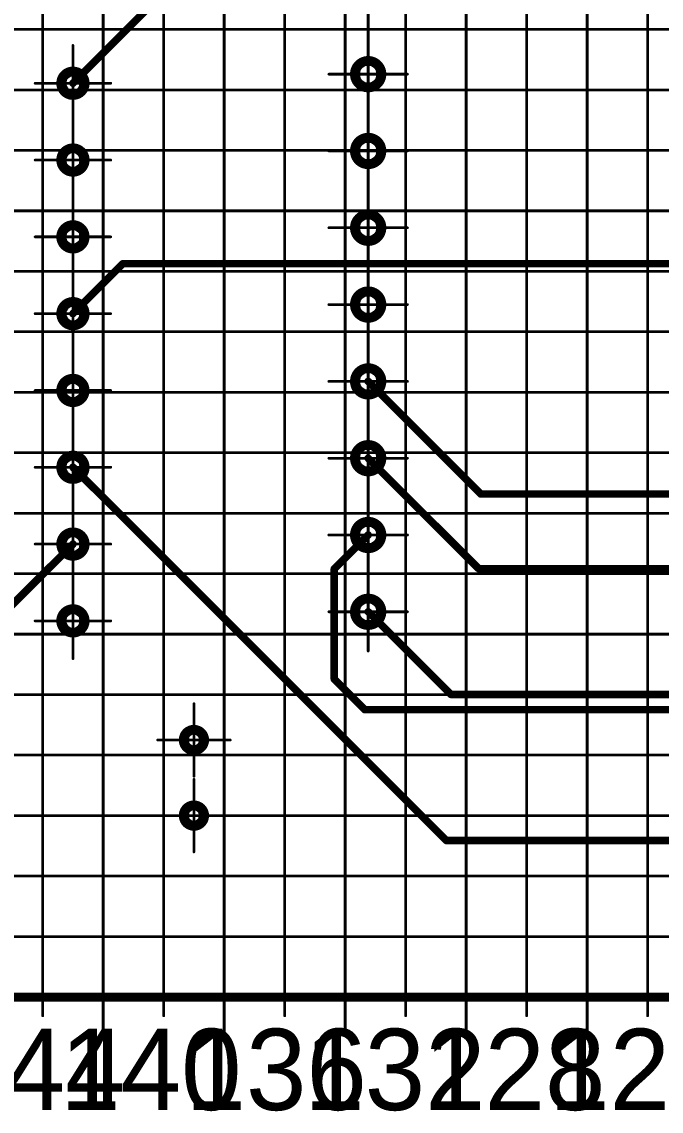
# Model space of a CAD drawing. Header units: millimetres. Extents: x 0 to 841, y 0 to 2540.
# Drawn here: x 513.6 to 555.9, y 2243.4 to 2315.5 of the extents above; entities that cross this region are included whole.
import ezdxf

# ---------------------------------------------------------------- set-up
doc = ezdxf.new("R2010")
doc.units = ezdxf.units.MM
for name, color, linetype in [('Mechanical11', 56, 'Continuous'), ('Mechanical12', 56, 'Continuous'), ('Mechanical7', 56, 'Continuous'), ('Mechanical9', 56, 'Continuous')]:
    doc.layers.add(name, color=color, linetype=linetype)

# ---------------------------------------------------------------- blocks, each defined once
blk = doc.blocks.new('BOASVIEW______B______L_____2__2_32_1_B_3')
at = {"layer": 'Mechanical11'}
for p, q in [((-46.377, -11.844), (-46.408, -12)), ((-46.408, -12), (-46, -12)), ((-46, -12), (-46.408, -12)), ((-46.408, -12), (-46.377, -12.156)), ((-46.288, -11.712), (-46.377, -11.844)), ((-46.377, -12.156), (-46.288, -12.288)), ((-46.156, -11.623), (-46.288, -11.712)), ((-46, -11.592), (-46.156, -11.623)), ((-45.844, -11.623), (-46, -11.592)), ((-46, -11.592), (-46, -12)), ((-46, -12), (-46, -11.592)), ((-46, -12), (-45.592, -12)), ((-46, -12.408), (-46, -12)), ((-45.712, -11.712), (-45.844, -11.623)), ((-45.623, -11.844), (-45.712, -11.712)), ((-45.592, -12), (-45.623, -11.844)), ((-46.288, -12.288), (-46.156, -12.377)), ((-46.156, -12.377), (-46, -12.408)), ((-46.377, -16.844), (-46.408, -17)), ((-46.408, -17), (-46, -17)), ((-46, -17), (-46.408, -17)), ((-46.408, -17), (-46.377, -17.156)), ((-46.288, -16.712), (-46.377, -16.844)), ((-46.377, -17.156), (-46.288, -17.288)), ((-46.156, -16.623), (-46.288, -16.712)), ((-46.288, -17.288), (-46.156, -17.377)), ((-46, -16.592), (-46.156, -16.623)), ((-45.844, -16.623), (-46, -16.592)), ((-46, -16.592), (-46, -17)), ((-46, -17), (-46, -16.592)), ((-46, -17), (-45.592, -17)), ((-46, -17.408), (-46, -17)), ((-45.712, -16.712), (-45.844, -16.623)), ((-45.623, -16.844), (-45.712, -16.712)), ((-45.592, -17), (-45.623, -16.844)), ((-46.156, -17.377), (-46, -17.408)), ((-37.805, -24.409), (-38, -24.37)), ((-38, -24.37), (-38, -24.88)), ((-37.64, -24.519), (-37.805, -24.409)), ((-57.286, -24.915), (-57.52, -24.868)), ((-57.52, -24.868), (-57.52, -25.48)), ((-57.087, -25.047), (-57.286, -24.915)), ((-56.955, -25.246), (-57.087, -25.047)), ((-38, -24.88), (-38.51, -24.88)), ((-38.51, -24.88), (-38.471, -25.075)), ((-38.471, -25.075), (-38.36, -25.24)), ((-38, -24.88), (-37.49, -24.88)), ((-38, -25.39), (-38, -24.88)), ((-37.529, -24.685), (-37.64, -24.519)), ((-37.49, -24.88), (-37.529, -24.685)), ((-57.52, -25.48), (-56.908, -25.48)), ((-57.52, -25.48), (-57.52, -26.092)), ((-56.908, -25.48), (-57.52, -25.48)), ((-57.286, -26.045), (-57.087, -25.913)), ((-57.087, -25.913), (-56.955, -25.714)), ((-56.908, -25.48), (-56.955, -25.246)), ((-56.955, -25.714), (-56.908, -25.48)), ((-38.36, -25.24), (-38.195, -25.351)), ((-38.195, -25.351), (-38, -25.39)), ((-57.52, -26.092), (-57.286, -26.045)), ((-37.805, -29.489), (-38, -29.45)), ((-38, -29.45), (-38, -29.96)), ((-37.64, -29.599), (-37.805, -29.489)), ((-57.286, -29.995), (-57.52, -29.948)), ((-57.52, -29.948), (-57.52, -30.56)), ((-57.087, -30.127), (-57.286, -29.995)), ((-56.955, -30.326), (-57.087, -30.127)), ((-38, -29.96), (-38.51, -29.96)), ((-38.51, -29.96), (-38.471, -30.155)), ((-38.471, -30.155), (-38.36, -30.32)), ((-38, -29.96), (-37.49, -29.96)), ((-38, -30.47), (-38, -29.96)), ((-37.529, -29.765), (-37.64, -29.599)), ((-37.49, -29.96), (-37.529, -29.765)), ((-57.52, -30.56), (-56.908, -30.56)), ((-57.52, -30.56), (-57.52, -31.172)), ((-56.908, -30.56), (-57.52, -30.56)), ((-57.087, -30.993), (-56.955, -30.794)), ((-56.908, -30.56), (-56.955, -30.326)), ((-56.955, -30.794), (-56.908, -30.56)), ((-38.36, -30.32), (-38.195, -30.431)), ((-38.195, -30.431), (-38, -30.47)), ((-57.52, -31.172), (-57.286, -31.125)), ((-57.286, -31.125), (-57.087, -30.993)), ((-37.805, -34.569), (-38, -34.53)), ((-38, -34.53), (-38, -35.04)), ((-37.64, -34.679), (-37.805, -34.569)), ((-57.286, -35.075), (-57.52, -35.028)), ((-57.52, -35.028), (-57.52, -35.64)), ((-57.087, -35.207), (-57.286, -35.075)), ((-56.955, -35.406), (-57.087, -35.207)), ((-38, -35.04), (-38.51, -35.04)), ((-38.51, -35.04), (-38.471, -35.235)), ((-38.471, -35.235), (-38.36, -35.4)), ((-38, -35.04), (-37.49, -35.04)), ((-38, -35.55), (-38, -35.04)), ((-37.529, -34.845), (-37.64, -34.679)), ((-37.49, -35.04), (-37.529, -34.845)), ((-57.52, -35.64), (-56.908, -35.64)), ((-57.52, -35.64), (-57.52, -36.252)), ((-56.908, -35.64), (-57.52, -35.64)), ((-57.087, -36.073), (-56.955, -35.874)), ((-56.908, -35.64), (-56.955, -35.406)), ((-56.955, -35.874), (-56.908, -35.64)), ((-38.36, -35.4), (-38.195, -35.511)), ((-38.195, -35.511), (-38, -35.55)), ((-57.52, -36.252), (-57.286, -36.205)), ((-57.286, -36.205), (-57.087, -36.073)), ((-37.805, -39.649), (-38, -39.61)), ((-38, -39.61), (-38, -40.12)), ((-57.286, -40.155), (-57.52, -40.108)), ((-57.52, -40.108), (-57.52, -40.72)), ((-57.087, -40.287), (-57.286, -40.155)), ((-56.955, -40.486), (-57.087, -40.287)), ((-38, -40.12), (-38.51, -40.12)), ((-38.51, -40.12), (-38.471, -40.315)), ((-38.471, -40.315), (-38.36, -40.48)), ((-38, -40.12), (-37.49, -40.12)), ((-38, -40.63), (-38, -40.12)), ((-37.64, -39.759), (-37.805, -39.649)), ((-37.529, -39.925), (-37.64, -39.759)), ((-37.49, -40.12), (-37.529, -39.925)), ((-57.52, -40.72), (-56.908, -40.72)), ((-57.52, -40.72), (-57.52, -41.332)), ((-56.908, -40.72), (-57.52, -40.72)), ((-57.087, -41.153), (-56.955, -40.954)), ((-56.908, -40.72), (-56.955, -40.486)), ((-56.955, -40.954), (-56.908, -40.72)), ((-38.36, -40.48), (-38.195, -40.591)), ((-38.195, -40.591), (-38, -40.63)), ((-57.52, -41.332), (-57.286, -41.285)), ((-57.286, -41.285), (-57.087, -41.153)), ((-57.286, -45.235), (-57.52, -45.188)), ((-57.52, -45.188), (-57.52, -45.8)), ((-57.087, -45.367), (-57.286, -45.235)), ((-56.955, -45.566), (-57.087, -45.367)), ((-38, -45.2), (-38.51, -45.2)), ((-38.51, -45.2), (-38.471, -45.395)), ((-38.471, -45.395), (-38.36, -45.56)), ((-37.805, -44.729), (-38, -44.69)), ((-38, -44.69), (-38, -45.2)), ((-38, -45.2), (-37.49, -45.2)), ((-38, -45.71), (-38, -45.2)), ((-37.64, -44.839), (-37.805, -44.729)), ((-37.529, -45.005), (-37.64, -44.839)), ((-37.49, -45.2), (-37.529, -45.005)), ((-57.52, -45.8), (-56.908, -45.8)), ((-57.52, -45.8), (-57.52, -46.412)), ((-56.908, -45.8), (-57.52, -45.8)), ((-57.087, -46.233), (-56.955, -46.034)), ((-56.908, -45.8), (-56.955, -45.566)), ((-56.955, -46.034), (-56.908, -45.8)), ((-38.36, -45.56), (-38.195, -45.671)), ((-38.195, -45.671), (-38, -45.71)), ((-57.52, -46.412), (-57.286, -46.365)), ((-57.286, -46.365), (-57.087, -46.233)), ((-57.286, -50.315), (-57.52, -50.268)), ((-57.52, -50.268), (-57.52, -50.88)), ((-57.087, -50.447), (-57.286, -50.315)), ((-38, -50.28), (-38.51, -50.28)), ((-38.51, -50.28), (-38.471, -50.475)), ((-37.805, -49.809), (-38, -49.77)), ((-38, -49.77), (-38, -50.28)), ((-38, -50.28), (-37.49, -50.28)), ((-38, -50.79), (-38, -50.28)), ((-37.64, -49.919), (-37.805, -49.809)), ((-37.529, -50.085), (-37.64, -49.919)), ((-37.49, -50.28), (-37.529, -50.085)), ((-57.52, -50.88), (-56.908, -50.88)), ((-57.52, -50.88), (-57.52, -51.492)), ((-56.908, -50.88), (-57.52, -50.88)), ((-56.955, -50.646), (-57.087, -50.447)), ((-57.087, -51.313), (-56.955, -51.114)), ((-56.908, -50.88), (-56.955, -50.646)), ((-56.955, -51.114), (-56.908, -50.88)), ((-38.471, -50.475), (-38.36, -50.64)), ((-38.36, -50.64), (-38.195, -50.751)), ((-38.195, -50.751), (-38, -50.79)), ((-57.52, -51.492), (-57.286, -51.445)), ((-57.286, -51.445), (-57.087, -51.313)), ((-57.286, -55.395), (-57.52, -55.348)), ((-57.52, -55.348), (-57.52, -55.96)), ((-57.087, -55.527), (-57.286, -55.395)), ((-38, -55.36), (-38.51, -55.36)), ((-38.51, -55.36), (-38.471, -55.555)), ((-37.805, -54.889), (-38, -54.85)), ((-38, -54.85), (-38, -55.36)), ((-38, -55.36), (-37.49, -55.36)), ((-38, -55.87), (-38, -55.36)), ((-37.64, -54.999), (-37.805, -54.889)), ((-37.529, -55.165), (-37.64, -54.999)), ((-37.49, -55.36), (-37.529, -55.165)), ((-57.52, -55.96), (-56.908, -55.96)), ((-57.52, -55.96), (-57.52, -56.572)), ((-56.908, -55.96), (-57.52, -55.96)), ((-56.955, -55.726), (-57.087, -55.527)), ((-57.087, -56.393), (-56.955, -56.194)), ((-56.908, -55.96), (-56.955, -55.726)), ((-56.955, -56.194), (-56.908, -55.96)), ((-38.471, -55.555), (-38.36, -55.72)), ((-38.36, -55.72), (-38.195, -55.831)), ((-38.195, -55.831), (-38, -55.87)), ((-57.52, -56.572), (-57.286, -56.525)), ((-57.286, -56.525), (-57.087, -56.393)), ((-57.286, -60.475), (-57.52, -60.428)), ((-57.52, -60.428), (-57.52, -61.04)), ((-57.087, -60.607), (-57.286, -60.475)), ((-38, -60.44), (-38.51, -60.44)), ((-38.51, -60.44), (-38.471, -60.635)), ((-37.805, -59.969), (-38, -59.93)), ((-38, -59.93), (-38, -60.44)), ((-38, -60.44), (-37.49, -60.44)), ((-38, -60.95), (-38, -60.44)), ((-37.64, -60.079), (-37.805, -59.969)), ((-37.529, -60.245), (-37.64, -60.079)), ((-37.49, -60.44), (-37.529, -60.245)), ((-57.52, -61.04), (-56.908, -61.04)), ((-57.52, -61.04), (-57.52, -61.652)), ((-56.908, -61.04), (-57.52, -61.04)), ((-56.955, -60.806), (-57.087, -60.607)), ((-56.908, -61.04), (-56.955, -60.806)), ((-56.955, -61.274), (-56.908, -61.04)), ((-38.471, -60.635), (-38.36, -60.8)), ((-38.36, -60.8), (-38.195, -60.911)), ((-38.195, -60.911), (-38, -60.95)), ((-57.52, -61.652), (-57.286, -61.605)), ((-57.286, -61.605), (-57.087, -61.473)), ((-57.087, -61.473), (-56.955, -61.274))]:
    blk.add_line(p, q, dxfattribs=at)
at = {"layer": 'Mechanical12'}
for p, q in [((-45.592, -12), (-46, -12)), ((-46, -12), (-46, -12.408)), ((-45.712, -12.288), (-45.623, -12.156)), ((-45.623, -12.156), (-45.592, -12)), ((-46, -12.408), (-45.844, -12.377)), ((-45.844, -12.377), (-45.712, -12.288)), ((-45.592, -17), (-46, -17)), ((-46, -17), (-46, -17.408)), ((-45.844, -17.377), (-45.712, -17.288)), ((-45.712, -17.288), (-45.623, -17.156)), ((-45.623, -17.156), (-45.592, -17)), ((-46, -17.408), (-45.844, -17.377)), ((-38.195, -24.409), (-38.36, -24.519)), ((-38, -24.37), (-38.195, -24.409)), ((-38, -24.88), (-38, -24.37)), ((-57.953, -25.047), (-58.085, -25.246)), ((-57.754, -24.915), (-57.953, -25.047)), ((-57.52, -24.868), (-57.754, -24.915)), ((-57.52, -25.48), (-57.52, -24.868)), ((-38.471, -24.685), (-38.51, -24.88)), ((-38.51, -24.88), (-38, -24.88)), ((-38.36, -24.519), (-38.471, -24.685)), ((-37.49, -24.88), (-38, -24.88)), ((-38, -24.88), (-38, -25.39)), ((-37.64, -25.24), (-37.529, -25.075)), ((-37.529, -25.075), (-37.49, -24.88)), ((-58.085, -25.246), (-58.132, -25.48)), ((-58.132, -25.48), (-57.52, -25.48)), ((-57.52, -25.48), (-58.132, -25.48)), ((-58.132, -25.48), (-58.085, -25.714)), ((-58.085, -25.714), (-57.953, -25.913)), ((-57.953, -25.913), (-57.754, -26.045)), ((-57.52, -26.092), (-57.52, -25.48)), ((-38, -25.39), (-37.805, -25.351)), ((-37.805, -25.351), (-37.64, -25.24)), ((-57.754, -26.045), (-57.52, -26.092)), ((-38.195, -29.489), (-38.36, -29.599)), ((-38, -29.45), (-38.195, -29.489)), ((-38, -29.96), (-38, -29.45)), ((-57.953, -30.127), (-58.085, -30.326)), ((-57.754, -29.995), (-57.953, -30.127)), ((-57.52, -29.948), (-57.754, -29.995)), ((-57.52, -30.56), (-57.52, -29.948)), ((-38.471, -29.765), (-38.51, -29.96)), ((-38.51, -29.96), (-38, -29.96)), ((-38.36, -29.599), (-38.471, -29.765)), ((-37.49, -29.96), (-38, -29.96)), ((-38, -29.96), (-38, -30.47)), ((-37.64, -30.32), (-37.529, -30.155)), ((-37.529, -30.155), (-37.49, -29.96)), ((-58.085, -30.326), (-58.132, -30.56)), ((-58.132, -30.56), (-57.52, -30.56)), ((-57.52, -30.56), (-58.132, -30.56)), ((-58.132, -30.56), (-58.085, -30.794)), ((-58.085, -30.794), (-57.953, -30.993)), ((-57.52, -31.172), (-57.52, -30.56)), ((-38, -30.47), (-37.805, -30.431)), ((-37.805, -30.431), (-37.64, -30.32)), ((-57.953, -30.993), (-57.754, -31.125)), ((-57.754, -31.125), (-57.52, -31.172)), ((-38.195, -34.569), (-38.36, -34.679)), ((-38, -34.53), (-38.195, -34.569)), ((-38, -35.04), (-38, -34.53)), ((-57.953, -35.207), (-58.085, -35.406)), ((-57.754, -35.075), (-57.953, -35.207)), ((-57.52, -35.028), (-57.754, -35.075)), ((-57.52, -35.64), (-57.52, -35.028)), ((-38.471, -34.845), (-38.51, -35.04)), ((-38.51, -35.04), (-38, -35.04)), ((-38.36, -34.679), (-38.471, -34.845)), ((-37.49, -35.04), (-38, -35.04)), ((-38, -35.04), (-38, -35.55)), ((-37.64, -35.4), (-37.529, -35.235)), ((-37.529, -35.235), (-37.49, -35.04)), ((-58.085, -35.406), (-58.132, -35.64)), ((-58.132, -35.64), (-57.52, -35.64)), ((-57.52, -35.64), (-58.132, -35.64)), ((-58.132, -35.64), (-58.085, -35.874)), ((-58.085, -35.874), (-57.953, -36.073)), ((-57.52, -36.252), (-57.52, -35.64)), ((-38, -35.55), (-37.805, -35.511)), ((-37.805, -35.511), (-37.64, -35.4)), ((-57.953, -36.073), (-57.754, -36.205)), ((-57.754, -36.205), (-57.52, -36.252)), ((-38, -39.61), (-38.195, -39.649)), ((-38, -40.12), (-38, -39.61)), ((-57.953, -40.287), (-58.085, -40.486)), ((-57.754, -40.155), (-57.953, -40.287)), ((-57.52, -40.108), (-57.754, -40.155)), ((-57.52, -40.72), (-57.52, -40.108)), ((-38.471, -39.925), (-38.51, -40.12)), ((-38.51, -40.12), (-38, -40.12)), ((-38.36, -39.759), (-38.471, -39.925)), ((-38.195, -39.649), (-38.36, -39.759)), ((-37.49, -40.12), (-38, -40.12)), ((-38, -40.12), (-38, -40.63)), ((-37.64, -40.48), (-37.529, -40.315)), ((-37.529, -40.315), (-37.49, -40.12)), ((-58.085, -40.486), (-58.132, -40.72)), ((-58.132, -40.72), (-57.52, -40.72)), ((-57.52, -40.72), (-58.132, -40.72)), ((-58.132, -40.72), (-58.085, -40.954)), ((-58.085, -40.954), (-57.953, -41.153)), ((-57.52, -41.332), (-57.52, -40.72)), ((-38, -40.63), (-37.805, -40.591)), ((-37.805, -40.591), (-37.64, -40.48)), ((-57.953, -41.153), (-57.754, -41.285)), ((-57.754, -41.285), (-57.52, -41.332)), ((-57.953, -45.367), (-58.085, -45.566)), ((-57.754, -45.235), (-57.953, -45.367)), ((-57.52, -45.188), (-57.754, -45.235)), ((-57.52, -45.8), (-57.52, -45.188)), ((-38.471, -45.005), (-38.51, -45.2)), ((-38.51, -45.2), (-38, -45.2)), ((-38.36, -44.839), (-38.471, -45.005)), ((-38.195, -44.729), (-38.36, -44.839)), ((-38, -44.69), (-38.195, -44.729)), ((-38, -45.2), (-38, -44.69)), ((-37.49, -45.2), (-38, -45.2)), ((-38, -45.2), (-38, -45.71)), ((-37.64, -45.56), (-37.529, -45.395)), ((-37.529, -45.395), (-37.49, -45.2)), ((-58.085, -45.566), (-58.132, -45.8)), ((-58.132, -45.8), (-57.52, -45.8)), ((-57.52, -45.8), (-58.132, -45.8)), ((-58.132, -45.8), (-58.085, -46.034)), ((-58.085, -46.034), (-57.953, -46.233)), ((-57.52, -46.412), (-57.52, -45.8)), ((-38, -45.71), (-37.805, -45.671)), ((-37.805, -45.671), (-37.64, -45.56)), ((-57.953, -46.233), (-57.754, -46.365)), ((-57.754, -46.365), (-57.52, -46.412)), ((-57.754, -50.315), (-57.953, -50.447)), ((-57.52, -50.268), (-57.754, -50.315)), ((-57.52, -50.88), (-57.52, -50.268)), ((-38.471, -50.085), (-38.51, -50.28)), ((-38.51, -50.28), (-38, -50.28)), ((-38.36, -49.919), (-38.471, -50.085)), ((-38.195, -49.809), (-38.36, -49.919)), ((-38, -49.77), (-38.195, -49.809)), ((-38, -50.28), (-38, -49.77)), ((-37.49, -50.28), (-38, -50.28)), ((-38, -50.28), (-38, -50.79)), ((-37.529, -50.475), (-37.49, -50.28)), ((-58.085, -50.646), (-58.132, -50.88)), ((-58.132, -50.88), (-57.52, -50.88)), ((-57.52, -50.88), (-58.132, -50.88)), ((-58.132, -50.88), (-58.085, -51.114)), ((-57.953, -50.447), (-58.085, -50.646)), ((-58.085, -51.114), (-57.953, -51.313)), ((-57.52, -51.492), (-57.52, -50.88)), ((-38, -50.79), (-37.805, -50.751)), ((-37.805, -50.751), (-37.64, -50.64)), ((-37.64, -50.64), (-37.529, -50.475)), ((-57.953, -51.313), (-57.754, -51.445)), ((-57.754, -51.445), (-57.52, -51.492)), ((-57.754, -55.395), (-57.953, -55.527)), ((-57.52, -55.348), (-57.754, -55.395)), ((-57.52, -55.96), (-57.52, -55.348)), ((-38.471, -55.165), (-38.51, -55.36)), ((-38.51, -55.36), (-38, -55.36)), ((-38.36, -54.999), (-38.471, -55.165)), ((-38.195, -54.889), (-38.36, -54.999)), ((-38, -54.85), (-38.195, -54.889)), ((-38, -55.36), (-38, -54.85)), ((-37.49, -55.36), (-38, -55.36)), ((-38, -55.36), (-38, -55.87)), ((-37.529, -55.555), (-37.49, -55.36)), ((-58.085, -55.726), (-58.132, -55.96)), ((-58.132, -55.96), (-57.52, -55.96)), ((-57.52, -55.96), (-58.132, -55.96)), ((-58.132, -55.96), (-58.085, -56.194)), ((-57.953, -55.527), (-58.085, -55.726)), ((-58.085, -56.194), (-57.953, -56.393)), ((-57.52, -56.572), (-57.52, -55.96)), ((-38, -55.87), (-37.805, -55.831)), ((-37.805, -55.831), (-37.64, -55.72)), ((-37.64, -55.72), (-37.529, -55.555)), ((-57.953, -56.393), (-57.754, -56.525)), ((-57.754, -56.525), (-57.52, -56.572)), ((-57.754, -60.475), (-57.953, -60.607)), ((-57.52, -60.428), (-57.754, -60.475)), ((-57.52, -61.04), (-57.52, -60.428)), ((-38.471, -60.245), (-38.51, -60.44)), ((-38.51, -60.44), (-38, -60.44)), ((-38.36, -60.079), (-38.471, -60.245)), ((-38.195, -59.969), (-38.36, -60.079)), ((-38, -59.93), (-38.195, -59.969)), ((-38, -60.44), (-38, -59.93)), ((-37.49, -60.44), (-38, -60.44)), ((-38, -60.44), (-38, -60.95)), ((-37.529, -60.635), (-37.49, -60.44)), ((-58.085, -60.806), (-58.132, -61.04)), ((-58.132, -61.04), (-57.52, -61.04)), ((-57.52, -61.04), (-58.132, -61.04)), ((-58.132, -61.04), (-58.085, -61.274)), ((-57.953, -60.607), (-58.085, -60.806)), ((-57.52, -61.652), (-57.52, -61.04)), ((-38, -60.95), (-37.805, -60.911)), ((-37.805, -60.911), (-37.64, -60.8)), ((-37.64, -60.8), (-37.529, -60.635)), ((-58.085, -61.274), (-57.953, -61.473)), ((-57.953, -61.473), (-57.754, -61.605)), ((-57.754, -61.605), (-57.52, -61.652))]:
    blk.add_line(p, q, dxfattribs=at)
for points, const_width in [([(0, 0), (-320, 0)], 0.6), ([(0, 0), (-320, 0)], 0.6), ([(-62.687, -10.353), (-90.74, -10.353)], 0.5), ([(-38, -35.04), (-62.687, -10.353)], 0.5), ([(-57.292, -19.008), (-107.838, -19.008)], 0.5), ([(-55.279, -21.021), (-57.292, -19.008)], 0.5), ([(-62.984, -20.016), (-110.266, -20.016)], 0.5), ([(-57.52, -25.48), (-62.984, -20.016)], 0.5), ([(-55.279, -21.021), (-55.279, -28.319)], 0.5), ([(-30.839, -22.799), (-38, -29.96)], 0.5), ([(-64.824, -28.336), (-95.334, -28.336)], 0.5), ([(-57.52, -35.64), (-64.824, -28.336)], 0.5), ([(-55.279, -28.319), (-57.52, -30.56)], 0.5), ([(-64.966, -33.274), (-119.326, -33.274)], 0.5), ([(-57.52, -40.72), (-64.966, -33.274)], 0.5), ([(-38, -45.2), (-41.304, -48.504)], 0.5), ([(-41.304, -48.504), (-192.773, -48.504)], 0.5), ([(-38, -60.44), (-48.76, -71.2)], 0.5)]:
    blk.add_lwpolyline(points, dxfattribs=dict(at, const_width=const_width))
for points, const_width in [([(-62.812, -10.353, 1), (-62.562, -10.353, 1)], 0.25), ([(-62.812, -10.353, 1), (-62.562, -10.353, 1)], 0.25), ([(-45.3, -12, 1), (-46.7, -12, 1)], 0.6), ([(-46.85, -12, 1), (-46.55, -12, 1)], 0.3), ([(-45.45, -12, 1), (-45.15, -12, 1)], 0.3), ([(-45.3, -17, 1), (-46.7, -17, 1)], 0.6), ([(-46.85, -17, 1), (-46.55, -17, 1)], 0.3), ([(-45.45, -17, 1), (-45.15, -17, 1)], 0.3), ([(-57.417, -19.008, 1), (-57.167, -19.008, 1)], 0.25), ([(-57.417, -19.008, 1), (-57.167, -19.008, 1)], 0.25), ([(-63.109, -20.016, 1), (-62.859, -20.016, 1)], 0.25), ([(-63.109, -20.016, 1), (-62.859, -20.016, 1)], 0.25), ([(-55.404, -21.021, 1), (-55.154, -21.021, 1)], 0.25), ([(-55.404, -21.021, 1), (-55.154, -21.021, 1)], 0.25), ([(-56.62, -25.48, 1), (-58.42, -25.48, 1)], 0.6), ([(-37.2, -24.88, 1), (-38.8, -24.88, 1)], 0.6), ([(-58.57, -25.48, 1), (-58.27, -25.48, 1)], 0.3), ([(-56.77, -25.48, 1), (-56.47, -25.48, 1)], 0.3), ([(-38.95, -24.88, 1), (-38.65, -24.88, 1)], 0.3), ([(-37.35, -24.88, 1), (-37.05, -24.88, 1)], 0.3), ([(-57.645, -25.48, 1), (-57.395, -25.48, 1)], 0.25), ([(-64.949, -28.336, 1), (-64.699, -28.336, 1)], 0.25), ([(-64.949, -28.336, 1), (-64.699, -28.336, 1)], 0.25), ([(-55.404, -28.319, 1), (-55.154, -28.319, 1)], 0.25), ([(-55.404, -28.319, 1), (-55.154, -28.319, 1)], 0.25), ([(-56.62, -30.56, 1), (-58.42, -30.56, 1)], 0.6), ([(-37.2, -29.96, 1), (-38.8, -29.96, 1)], 0.6), ([(-58.57, -30.56, 1), (-58.27, -30.56, 1)], 0.3), ([(-56.77, -30.56, 1), (-56.47, -30.56, 1)], 0.3), ([(-38.95, -29.96, 1), (-38.65, -29.96, 1)], 0.3), ([(-38.125, -29.96, 1), (-37.875, -29.96, 1)], 0.25), ([(-37.35, -29.96, 1), (-37.05, -29.96, 1)], 0.3), ([(-57.645, -30.56, 1), (-57.395, -30.56, 1)], 0.25), ([(-65.091, -33.274, 1), (-64.841, -33.274, 1)], 0.25), ([(-65.091, -33.274, 1), (-64.841, -33.274, 1)], 0.25), ([(-56.62, -35.64, 1), (-58.42, -35.64, 1)], 0.6), ([(-37.2, -35.04, 1), (-38.8, -35.04, 1)], 0.6), ([(-38.95, -35.04, 1), (-38.65, -35.04, 1)], 0.3), ([(-38.125, -35.04, 1), (-37.875, -35.04, 1)], 0.25), ([(-37.35, -35.04, 1), (-37.05, -35.04, 1)], 0.3), ([(-58.57, -35.64, 1), (-58.27, -35.64, 1)], 0.3), ([(-57.645, -35.64, 1), (-57.395, -35.64, 1)], 0.25), ([(-56.77, -35.64, 1), (-56.47, -35.64, 1)], 0.3), ([(-56.62, -40.72, 1), (-58.42, -40.72, 1)], 0.6), ([(-37.2, -40.12, 1), (-38.8, -40.12, 1)], 0.6), ([(-38.95, -40.12, 1), (-38.65, -40.12, 1)], 0.3), ([(-37.35, -40.12, 1), (-37.05, -40.12, 1)], 0.3), ([(-58.57, -40.72, 1), (-58.27, -40.72, 1)], 0.3), ([(-57.645, -40.72, 1), (-57.395, -40.72, 1)], 0.25), ([(-56.77, -40.72, 1), (-56.47, -40.72, 1)], 0.3), ([(-56.62, -45.8, 1), (-58.42, -45.8, 1)], 0.6), ([(-37.2, -45.2, 1), (-38.8, -45.2, 1)], 0.6), ([(-38.95, -45.2, 1), (-38.65, -45.2, 1)], 0.3), ([(-38.125, -45.2, 1), (-37.875, -45.2, 1)], 0.25), ([(-37.35, -45.2, 1), (-37.05, -45.2, 1)], 0.3), ([(-58.57, -45.8, 1), (-58.27, -45.8, 1)], 0.3), ([(-56.77, -45.8, 1), (-56.47, -45.8, 1)], 0.3), ([(-41.429, -48.504, 1), (-41.179, -48.504, 1)], 0.25), ([(-41.429, -48.504, 1), (-41.179, -48.504, 1)], 0.25), ([(-56.62, -50.88, 1), (-58.42, -50.88, 1)], 0.6), ([(-37.2, -50.28, 1), (-38.8, -50.28, 1)], 0.6), ([(-38.95, -50.28, 1), (-38.65, -50.28, 1)], 0.3), ([(-37.35, -50.28, 1), (-37.05, -50.28, 1)], 0.3), ([(-58.57, -50.88, 1), (-58.27, -50.88, 1)], 0.3), ([(-56.77, -50.88, 1), (-56.47, -50.88, 1)], 0.3), ([(-56.62, -55.96, 1), (-58.42, -55.96, 1)], 0.6), ([(-37.2, -55.36, 1), (-38.8, -55.36, 1)], 0.6), ([(-38.95, -55.36, 1), (-38.65, -55.36, 1)], 0.3), ([(-37.35, -55.36, 1), (-37.05, -55.36, 1)], 0.3), ([(-58.57, -55.96, 1), (-58.27, -55.96, 1)], 0.3), ([(-56.77, -55.96, 1), (-56.47, -55.96, 1)], 0.3), ([(-37.2, -60.44, 1), (-38.8, -60.44, 1)], 0.6), ([(-56.62, -61.04, 1), (-58.42, -61.04, 1)], 0.6), ([(-38.95, -60.44, 1), (-38.65, -60.44, 1)], 0.3), ([(-38.125, -60.44, 1), (-37.875, -60.44, 1)], 0.25), ([(-37.35, -60.44, 1), (-37.05, -60.44, 1)], 0.3), ([(-58.57, -61.04, 1), (-58.27, -61.04, 1)], 0.3), ([(-56.77, -61.04, 1), (-56.47, -61.04, 1)], 0.3)]:
    blk.add_lwpolyline(points, format="xyb", close=True, dxfattribs=dict(at, const_width=const_width))
at = {"layer": 'Mechanical7', "const_width": 0.18}
for points in [[(-46, -9.6), (-46, -14.4)], [(-43.6, -12), (-48.4, -12)], [(-46, -14.6), (-46, -19.4)], [(-43.6, -17), (-48.4, -17)], [(-38, -22.38), (-38, -27.38)], [(-57.52, -22.88), (-57.52, -28.08)], [(-35.5, -24.88), (-40.5, -24.88)], [(-54.92, -25.48), (-60.12, -25.48)], [(-38, -27.46), (-38, -32.46)], [(-57.52, -27.96), (-57.52, -33.16)], [(-35.5, -29.96), (-40.5, -29.96)], [(-54.92, -30.56), (-60.12, -30.56)], [(-57.52, -33.04), (-57.52, -38.24)], [(-38, -32.54), (-38, -37.54)], [(-35.5, -35.04), (-40.5, -35.04)], [(-54.92, -35.64), (-60.12, -35.64)], [(-57.52, -38.12), (-57.52, -43.32)], [(-38, -37.62), (-38, -42.62)], [(-35.5, -40.12), (-40.5, -40.12)], [(-54.92, -40.72), (-60.12, -40.72)], [(-57.52, -43.2), (-57.52, -48.4)], [(-38, -42.7), (-38, -47.7)], [(-35.5, -45.2), (-40.5, -45.2)], [(-54.92, -45.8), (-60.12, -45.8)], [(-57.52, -48.28), (-57.52, -53.48)], [(-38, -47.78), (-38, -52.78)], [(-35.5, -50.28), (-40.5, -50.28)], [(-54.92, -50.88), (-60.12, -50.88)], [(-57.52, -53.36), (-57.52, -58.56)], [(-38, -52.86), (-38, -57.86)], [(-35.5, -55.36), (-40.5, -55.36)], [(-54.92, -55.96), (-60.12, -55.96)], [(-57.52, -58.44), (-57.52, -63.64)], [(-38, -57.94), (-38, -62.94)], [(-35.5, -60.44), (-40.5, -60.44)], [(-54.92, -61.04), (-60.12, -61.04)], [(-57.52, -63.52), (-57.52, -68.72)]]:
    blk.add_lwpolyline(points, dxfattribs=at)
at = {"layer": 'Mechanical7', "const_width": 0.09}
for points in [[(-46.045, -9.6, 1), (-45.955, -9.6, 1)], [(-48.445, -12, 1), (-48.355, -12, 1)], [(-43.645, -12, 1), (-43.555, -12, 1)], [(-46.045, -14.4, 1), (-45.955, -14.4, 1)], [(-46.045, -14.6, 1), (-45.955, -14.6, 1)], [(-48.445, -17, 1), (-48.355, -17, 1)], [(-43.645, -17, 1), (-43.555, -17, 1)], [(-46.045, -19.4, 1), (-45.955, -19.4, 1)], [(-38.045, -22.38, 1), (-37.955, -22.38, 1)], [(-57.565, -22.88, 1), (-57.475, -22.88, 1)], [(-40.545, -24.88, 1), (-40.455, -24.88, 1)], [(-35.545, -24.88, 1), (-35.455, -24.88, 1)], [(-60.165, -25.48, 1), (-60.075, -25.48, 1)], [(-54.965, -25.48, 1), (-54.875, -25.48, 1)], [(-38.045, -27.38, 1), (-37.955, -27.38, 1)], [(-38.045, -27.46, 1), (-37.955, -27.46, 1)], [(-57.565, -27.96, 1), (-57.475, -27.96, 1)], [(-57.565, -28.08, 1), (-57.475, -28.08, 1)], [(-40.545, -29.96, 1), (-40.455, -29.96, 1)], [(-35.545, -29.96, 1), (-35.455, -29.96, 1)], [(-60.165, -30.56, 1), (-60.075, -30.56, 1)], [(-54.965, -30.56, 1), (-54.875, -30.56, 1)], [(-38.045, -32.46, 1), (-37.955, -32.46, 1)], [(-57.565, -33.04, 1), (-57.475, -33.04, 1)], [(-57.565, -33.16, 1), (-57.475, -33.16, 1)], [(-38.045, -32.54, 1), (-37.955, -32.54, 1)], [(-40.545, -35.04, 1), (-40.455, -35.04, 1)], [(-35.545, -35.04, 1), (-35.455, -35.04, 1)], [(-60.165, -35.64, 1), (-60.075, -35.64, 1)], [(-54.965, -35.64, 1), (-54.875, -35.64, 1)], [(-38.045, -37.54, 1), (-37.955, -37.54, 1)], [(-57.565, -38.12, 1), (-57.475, -38.12, 1)], [(-57.565, -38.24, 1), (-57.475, -38.24, 1)], [(-38.045, -37.62, 1), (-37.955, -37.62, 1)], [(-40.545, -40.12, 1), (-40.455, -40.12, 1)], [(-35.545, -40.12, 1), (-35.455, -40.12, 1)], [(-60.165, -40.72, 1), (-60.075, -40.72, 1)], [(-54.965, -40.72, 1), (-54.875, -40.72, 1)], [(-57.565, -43.2, 1), (-57.475, -43.2, 1)], [(-57.565, -43.32, 1), (-57.475, -43.32, 1)], [(-38.045, -42.62, 1), (-37.955, -42.62, 1)], [(-38.045, -42.7, 1), (-37.955, -42.7, 1)], [(-40.545, -45.2, 1), (-40.455, -45.2, 1)], [(-35.545, -45.2, 1), (-35.455, -45.2, 1)], [(-60.165, -45.8, 1), (-60.075, -45.8, 1)], [(-54.965, -45.8, 1), (-54.875, -45.8, 1)], [(-57.565, -48.28, 1), (-57.475, -48.28, 1)], [(-38.045, -47.7, 1), (-37.955, -47.7, 1)], [(-38.045, -47.78, 1), (-37.955, -47.78, 1)], [(-57.565, -48.4, 1), (-57.475, -48.4, 1)], [(-40.545, -50.28, 1), (-40.455, -50.28, 1)], [(-35.545, -50.28, 1), (-35.455, -50.28, 1)], [(-60.165, -50.88, 1), (-60.075, -50.88, 1)], [(-54.965, -50.88, 1), (-54.875, -50.88, 1)], [(-57.565, -53.36, 1), (-57.475, -53.36, 1)], [(-38.045, -52.78, 1), (-37.955, -52.78, 1)], [(-38.045, -52.86, 1), (-37.955, -52.86, 1)], [(-57.565, -53.48, 1), (-57.475, -53.48, 1)], [(-40.545, -55.36, 1), (-40.455, -55.36, 1)], [(-35.545, -55.36, 1), (-35.455, -55.36, 1)], [(-60.165, -55.96, 1), (-60.075, -55.96, 1)], [(-54.965, -55.96, 1), (-54.875, -55.96, 1)], [(-57.565, -58.44, 1), (-57.475, -58.44, 1)], [(-38.045, -57.86, 1), (-37.955, -57.86, 1)], [(-38.045, -57.94, 1), (-37.955, -57.94, 1)], [(-57.565, -58.56, 1), (-57.475, -58.56, 1)], [(-40.545, -60.44, 1), (-40.455, -60.44, 1)], [(-35.545, -60.44, 1), (-35.455, -60.44, 1)], [(-60.165, -61.04, 1), (-60.075, -61.04, 1)], [(-54.965, -61.04, 1), (-54.875, -61.04, 1)], [(-38.045, -62.94, 1), (-37.955, -62.94, 1)], [(-57.565, -63.52, 1), (-57.475, -63.52, 1)], [(-57.565, -63.64, 1), (-57.475, -63.64, 1)]]:
    blk.add_lwpolyline(points, format="xyb", close=True, dxfattribs=at)
at = {"layer": 'Mechanical9', "const_width": 0.18}
for points in [[(-72, 2.48), (-72, 0)], [(-64, 2.48), (-64, 0)], [(-56, 2.48), (-56, 0)], [(-48, 2.48), (-48, 0)], [(-40, 2.48), (-40, 0)], [(-76, 1.24), (-76, 0)], [(-72, 1.24), (-72, 0)], [(-68, 1.24), (-68, 0)], [(-64, 1.24), (-64, 0)], [(-60, 1.24), (-60, 0)], [(-56, 1.24), (-56, 0)], [(-52, 1.24), (-52, 0)], [(-48, 1.24), (-48, 0)], [(-44, 1.24), (-44, 0)], [(-40, 1.24), (-40, 0)], [(-36, 1.24), (-36, 0)], [(0, 0), (-320, 0)], [(-76, 0), (-76, -210)], [(-72, 0), (-72, -210)], [(-68, 0), (-68, -210)], [(-64, 0), (-64, -210)], [(-60, 0), (-60, -210)], [(-56, 0), (-56, -210)], [(-52, 0), (-52, -210)], [(-48, 0), (-48, -210)], [(-44, 0), (-44, -210)], [(-40, 0), (-40, -210)], [(-36, 0), (-36, -210)], [(0, -4), (-320, -4)], [(0, -8), (-320, -8)], [(0, -12), (-320, -12)], [(0, -16), (-320, -16)], [(0, -20), (-320, -20)], [(0, -24), (-320, -24)], [(0, -28), (-320, -28)], [(0, -32), (-320, -32)], [(0, -36), (-320, -36)], [(0, -40), (-320, -40)], [(0, -44), (-320, -44)], [(0, -48), (-320, -48)], [(0, -52), (-320, -52)], [(0, -56), (-320, -56)], [(0, -60), (-320, -60)], [(0, -64), (-320, -64)]]:
    blk.add_lwpolyline(points, dxfattribs=at)
at = {"layer": 'Mechanical9', "const_width": 0.09}
for points in [[(-72.045, 2.48, 1), (-71.955, 2.48, 1)], [(-64.045, 2.48, 1), (-63.955, 2.48, 1)], [(-56.045, 2.48, 1), (-55.955, 2.48, 1)], [(-48.045, 2.48, 1), (-47.955, 2.48, 1)], [(-40.045, 2.48, 1), (-39.955, 2.48, 1)], [(-76.045, 1.24, 1), (-75.955, 1.24, 1)], [(-72.045, 1.24, 1), (-71.955, 1.24, 1)], [(-68.045, 1.24, 1), (-67.955, 1.24, 1)], [(-64.045, 1.24, 1), (-63.955, 1.24, 1)], [(-60.045, 1.24, 1), (-59.955, 1.24, 1)], [(-56.045, 1.24, 1), (-55.955, 1.24, 1)], [(-52.045, 1.24, 1), (-51.955, 1.24, 1)], [(-48.045, 1.24, 1), (-47.955, 1.24, 1)], [(-44.045, 1.24, 1), (-43.955, 1.24, 1)], [(-40.045, 1.24, 1), (-39.955, 1.24, 1)], [(-36.045, 1.24, 1), (-35.955, 1.24, 1)], [(-76.045, 0, 1), (-75.955, 0, 1)], [(-76.045, 0, 1), (-75.955, 0, 1)], [(-72.045, 0, 1), (-71.955, 0, 1)], [(-72.045, 0, 1), (-71.955, 0, 1)], [(-72.045, 0, 1), (-71.955, 0, 1)], [(-68.045, 0, 1), (-67.955, 0, 1)], [(-68.045, 0, 1), (-67.955, 0, 1)], [(-64.045, 0, 1), (-63.955, 0, 1)], [(-64.045, 0, 1), (-63.955, 0, 1)], [(-64.045, 0, 1), (-63.955, 0, 1)], [(-60.045, 0, 1), (-59.955, 0, 1)], [(-60.045, 0, 1), (-59.955, 0, 1)], [(-56.045, 0, 1), (-55.955, 0, 1)], [(-56.045, 0, 1), (-55.955, 0, 1)], [(-56.045, 0, 1), (-55.955, 0, 1)], [(-52.045, 0, 1), (-51.955, 0, 1)], [(-52.045, 0, 1), (-51.955, 0, 1)], [(-48.045, 0, 1), (-47.955, 0, 1)], [(-48.045, 0, 1), (-47.955, 0, 1)], [(-48.045, 0, 1), (-47.955, 0, 1)], [(-44.045, 0, 1), (-43.955, 0, 1)], [(-44.045, 0, 1), (-43.955, 0, 1)], [(-40.045, 0, 1), (-39.955, 0, 1)], [(-40.045, 0, 1), (-39.955, 0, 1)], [(-40.045, 0, 1), (-39.955, 0, 1)], [(-36.045, 0, 1), (-35.955, 0, 1)], [(-36.045, 0, 1), (-35.955, 0, 1)]]:
    blk.add_lwpolyline(points, format="xyb", close=True, dxfattribs=at)
at = {"layer": 'Mechanical7'}
for s, p in [('124', (-69.49, 7.475)), ('128', (-61.214, 7.475)), ('132', (-53.291, 7.475)), ('136', (-45.442, 7.475)), ('140', (-37.154, 7.475)), ('144', (-29.49, 7.475))]:
    blk.add_text(s, height=5.3763, rotation=180, dxfattribs=at).set_placement(p)

msp = doc.modelspace()

# ---------------------------------------------------------------- block references
at = {"rotation": 180}
msp.add_blockref('BOASVIEW______B______L_____2__2_32_1_B_3', (479, 2251), dxfattribs=at)

doc.saveas('drawing.dxf')
